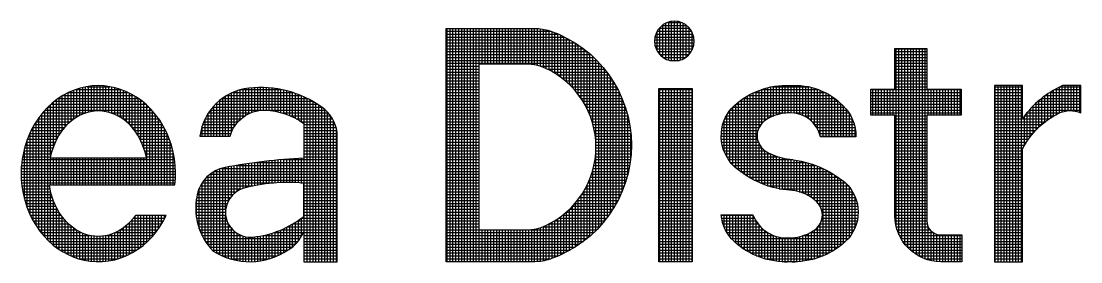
# Model space of a CAD drawing. Extents: x 0 to 841, y 0 to 594.
# Drawn here: x 722.05 to 728.24, y 98.32 to 99.72 of the extents above; entities that cross this region are included whole.
import ezdxf

# ---------------------------------------------------------------- set-up
doc = ezdxf.new("R2010")
doc.units = 0
doc.header["$LTSCALE"] = 7
doc.header["$MEASUREMENT"] = 0
doc.layers.add('한국지역난방기술주식회사 CI', color=7, linetype='Continuous')

# ---------------------------------------------------------------- blocks, each defined once
blk = doc.blocks.new('기술주CI')
at = {"layer": '한국지역난방기술주식회사 CI', "linetype": 'Continuous'}
for p, q in [((1125.601, 136.332), (1125.601, 136.629)), ((1125.626, 136.652), (1125.89, 136.652)), ((1125.633, 136.305), (1125.633, 136.657)), ((1125.665, 136.286), (1125.665, 136.676)), ((1125.683, 136.684), (1125.833, 136.684)), ((1125.696, 136.274), (1125.696, 136.688)), ((1125.728, 136.267), (1125.728, 136.695)), ((1125.76, 136.265), (1125.76, 136.697)), ((1125.791, 136.267), (1125.791, 136.694)), ((1125.823, 136.275), (1125.823, 136.687)), ((1125.855, 136.288), (1125.855, 136.674)), ((1125.887, 136.307), (1125.887, 136.654)), ((1123.273, 136.588), (1124.41, 136.588)), ((1123.273, 136.557), (1124.492, 136.557)), ((1123.273, 136.525), (1124.561, 136.525)), ((1123.283, 134.081), (1123.283, 136.618)), ((1123.315, 134.081), (1123.315, 136.618)), ((1123.347, 134.081), (1123.347, 136.618)), ((1123.378, 134.081), (1123.378, 136.618)), ((1123.41, 134.081), (1123.41, 136.618)), ((1123.442, 134.081), (1123.442, 136.618)), ((1123.474, 134.081), (1123.474, 136.618)), ((1123.505, 134.081), (1123.505, 136.618)), ((1123.537, 134.081), (1123.537, 136.618)), ((1123.569, 134.081), (1123.569, 136.618)), ((1123.601, 134.081), (1123.601, 136.618)), ((1123.633, 136.231), (1123.633, 136.618)), ((1123.664, 136.231), (1123.664, 136.618)), ((1123.696, 136.231), (1123.696, 136.618)), ((1123.728, 136.231), (1123.728, 136.618)), ((1123.759, 136.231), (1123.759, 136.618)), ((1123.791, 136.231), (1123.791, 136.618)), ((1123.823, 136.231), (1123.823, 136.618)), ((1123.855, 136.231), (1123.855, 136.618)), ((1123.886, 136.231), (1123.886, 136.618)), ((1123.918, 136.231), (1123.918, 136.618)), ((1123.95, 136.231), (1123.95, 136.618)), ((1123.982, 136.231), (1123.982, 136.618)), ((1124.014, 136.231), (1124.014, 136.618)), ((1124.045, 136.231), (1124.045, 136.618)), ((1124.077, 136.231), (1124.077, 136.618)), ((1124.109, 136.231), (1124.109, 136.618)), ((1124.141, 136.231), (1124.141, 136.618)), ((1124.172, 136.23), (1124.172, 136.618)), ((1124.204, 136.228), (1124.204, 136.618)), ((1124.236, 136.223), (1124.236, 136.618)), ((1124.267, 136.216), (1124.267, 136.617)), ((1124.299, 136.208), (1124.299, 136.615)), ((1124.331, 136.196), (1124.331, 136.61)), ((1124.363, 136.183), (1124.363, 136.603)), ((1124.394, 136.167), (1124.394, 136.594)), ((1124.426, 136.15), (1124.426, 136.583)), ((1124.458, 136.131), (1124.458, 136.571)), ((1124.49, 136.11), (1124.49, 136.558)), ((1124.522, 136.088), (1124.522, 136.544)), ((1124.553, 136.063), (1124.553, 136.529)), ((1124.585, 136.037), (1124.585, 136.513)), ((1125.546, 136.525), (1125.97, 136.525)), ((1125.556, 136.557), (1125.96, 136.557)), ((1125.569, 136.376), (1125.569, 136.586)), ((1125.571, 136.588), (1125.945, 136.588)), ((1125.593, 136.62), (1125.923, 136.62)), ((1125.918, 136.336), (1125.918, 136.626)), ((1125.95, 136.382), (1125.95, 136.58)), ((1123.273, 136.493), (1124.621, 136.493)), ((1123.273, 136.461), (1124.674, 136.461)), ((1123.273, 136.43), (1124.723, 136.43)), ((1123.273, 136.398), (1124.767, 136.398)), ((1124.617, 136.007), (1124.617, 136.496)), ((1124.649, 135.975), (1124.649, 136.477)), ((1124.68, 135.94), (1124.68, 136.458)), ((1124.712, 135.9), (1124.712, 136.437)), ((1124.744, 135.856), (1124.744, 136.415)), ((1125.542, 136.493), (1125.974, 136.493)), ((1125.543, 136.461), (1125.973, 136.461)), ((1125.548, 136.43), (1125.968, 136.43)), ((1125.558, 136.398), (1125.958, 136.398)), ((1128.16, 136.398), (1128.508, 136.398)), ((1128.173, 134.468), (1128.173, 136.402)), ((1128.204, 134.375), (1128.204, 136.402)), ((1128.236, 134.315), (1128.236, 136.402)), ((1128.268, 134.271), (1128.268, 136.402)), ((1128.3, 134.234), (1128.3, 136.402)), ((1128.332, 134.204), (1128.332, 136.402)), ((1128.363, 134.179), (1128.363, 136.402)), ((1128.395, 134.157), (1128.395, 136.402)), ((1128.427, 134.139), (1128.427, 136.402)), ((1128.459, 134.124), (1128.459, 136.402)), ((1128.49, 134.111), (1128.49, 136.402)), ((1123.273, 136.366), (1124.807, 136.366)), ((1123.273, 136.334), (1124.845, 136.334)), ((1123.273, 136.303), (1124.88, 136.303)), ((1124.775, 135.805), (1124.775, 136.391)), ((1124.807, 135.746), (1124.807, 136.366)), ((1124.839, 135.674), (1124.839, 136.34)), ((1124.871, 135.579), (1124.871, 136.311)), ((1125.575, 136.366), (1125.941, 136.366)), ((1125.599, 136.334), (1125.917, 136.334)), ((1125.636, 136.303), (1125.88, 136.303)), ((1128.16, 136.366), (1128.508, 136.366)), ((1128.16, 136.334), (1128.508, 136.334)), ((1128.16, 136.303), (1128.508, 136.303)), ((1123.273, 136.271), (1124.912, 136.271)), ((1123.273, 136.239), (1124.942, 136.239)), ((1123.273, 136.208), (1123.628, 136.208)), ((1123.273, 136.176), (1123.628, 136.176)), ((1124.299, 136.208), (1124.971, 136.208)), ((1124.377, 136.176), (1124.997, 136.176)), ((1124.902, 135.389), (1124.902, 136.281)), ((1124.934, 134.452), (1124.934, 136.248)), ((1124.966, 134.487), (1124.966, 136.213)), ((1124.998, 134.524), (1124.998, 136.175)), ((1125.707, 136.271), (1125.809, 136.271)), ((1128.16, 136.271), (1128.508, 136.271)), ((1128.16, 136.239), (1128.508, 136.239)), ((1128.16, 136.208), (1128.508, 136.208)), ((1128.16, 136.176), (1128.508, 136.176)), ((1123.273, 136.144), (1123.628, 136.144)), ((1123.273, 136.112), (1123.628, 136.112)), ((1123.273, 136.081), (1123.628, 136.081)), ((1124.436, 136.144), (1125.022, 136.144)), ((1124.487, 136.112), (1125.046, 136.112)), ((1124.531, 136.081), (1125.068, 136.081)), ((1125.03, 134.565), (1125.03, 136.134)), ((1125.061, 134.61), (1125.061, 136.09)), ((1128.16, 136.144), (1128.508, 136.144)), ((1128.16, 136.112), (1128.508, 136.112)), ((1128.16, 136.081), (1128.508, 136.081)), ((1119.219, 135.633), (1119.219, 135.947)), ((1119.239, 135.953), (1119.732, 135.953)), ((1119.251, 135.654), (1119.251, 135.957)), ((1119.283, 135.671), (1119.283, 135.967)), ((1119.315, 135.687), (1119.315, 135.975)), ((1119.346, 135.698), (1119.346, 135.982)), ((1119.362, 135.985), (1119.61, 135.985)), ((1119.378, 135.707), (1119.378, 135.987)), ((1119.41, 135.714), (1119.41, 135.992)), ((1119.441, 135.719), (1119.441, 135.994)), ((1119.473, 135.721), (1119.473, 135.995)), ((1119.505, 135.72), (1119.505, 135.995)), ((1119.537, 135.718), (1119.537, 135.994)), ((1119.568, 135.713), (1119.568, 135.991)), ((1119.6, 135.705), (1119.6, 135.987)), ((1119.632, 135.695), (1119.632, 135.981)), ((1119.664, 135.683), (1119.664, 135.974)), ((1119.696, 135.668), (1119.696, 135.965)), ((1119.727, 135.649), (1119.727, 135.955)), ((1119.759, 135.627), (1119.759, 135.943)), ((1120.997, 135.593), (1120.997, 135.941)), ((1121.029, 135.626), (1121.029, 135.951)), ((1121.038, 135.953), (1121.478, 135.953)), ((1121.061, 135.652), (1121.061, 135.959)), ((1121.092, 135.674), (1121.092, 135.965)), ((1121.124, 135.691), (1121.124, 135.969)), ((1121.156, 135.705), (1121.156, 135.972)), ((1121.188, 135.715), (1121.188, 135.975)), ((1121.22, 135.722), (1121.22, 135.976)), ((1121.251, 135.727), (1121.251, 135.976)), ((1121.283, 135.729), (1121.283, 135.976)), ((1121.315, 135.729), (1121.315, 135.974)), ((1121.347, 135.727), (1121.347, 135.972)), ((1121.378, 135.723), (1121.378, 135.969)), ((1121.41, 135.718), (1121.41, 135.965)), ((1121.442, 135.712), (1121.442, 135.96)), ((1121.473, 135.704), (1121.473, 135.954)), ((1121.505, 135.694), (1121.505, 135.948)), ((1121.537, 135.683), (1121.537, 135.94)), ((1123.273, 136.049), (1123.628, 136.049)), ((1123.273, 136.017), (1123.628, 136.017)), ((1123.273, 135.985), (1123.628, 135.985)), ((1123.273, 135.953), (1123.628, 135.953)), ((1124.571, 136.049), (1125.088, 136.049)), ((1124.607, 136.017), (1125.108, 136.017)), ((1124.639, 135.985), (1125.126, 135.985)), ((1124.668, 135.953), (1125.143, 135.953)), ((1125.093, 134.658), (1125.093, 136.041)), ((1125.125, 134.712), (1125.125, 135.987)), ((1125.588, 135.953), (1125.953, 135.953)), ((1125.601, 134.081), (1125.601, 135.966)), ((1125.633, 134.081), (1125.633, 135.966)), ((1125.665, 134.081), (1125.665, 135.966)), ((1125.696, 134.081), (1125.696, 135.966)), ((1125.728, 134.081), (1125.728, 135.966)), ((1125.76, 134.081), (1125.76, 135.966)), ((1125.791, 134.081), (1125.791, 135.966)), ((1125.823, 134.081), (1125.823, 135.966)), ((1125.855, 134.081), (1125.855, 135.966)), ((1125.887, 134.081), (1125.887, 135.966)), ((1125.918, 134.081), (1125.918, 135.966)), ((1125.95, 134.081), (1125.95, 135.966)), ((1126.68, 135.542), (1126.68, 135.945)), ((1126.704, 135.953), (1127.326, 135.953)), ((1126.712, 135.588), (1126.712, 135.956)), ((1126.744, 135.616), (1126.744, 135.966)), ((1126.776, 135.637), (1126.776, 135.974)), ((1126.807, 135.654), (1126.807, 135.981)), ((1126.828, 135.985), (1127.213, 135.985)), ((1126.839, 135.667), (1126.839, 135.987)), ((1126.871, 135.678), (1126.871, 135.992)), ((1126.903, 135.687), (1126.903, 135.995)), ((1126.935, 135.694), (1126.935, 135.997)), ((1126.966, 135.699), (1126.966, 135.998)), ((1126.998, 135.701), (1126.998, 135.997)), ((1127.03, 135.702), (1127.03, 135.998)), ((1127.062, 135.699), (1127.062, 135.999)), ((1127.093, 135.694), (1127.093, 135.999)), ((1127.125, 135.685), (1127.125, 135.997)), ((1127.157, 135.673), (1127.157, 135.994)), ((1127.188, 135.657), (1127.188, 135.99)), ((1127.22, 135.636), (1127.22, 135.984)), ((1127.252, 135.61), (1127.252, 135.977)), ((1127.284, 135.575), (1127.284, 135.968)), ((1127.315, 135.528), (1127.315, 135.957)), ((1127.347, 135.447), (1127.347, 135.945)), ((1127.899, 135.953), (1128.88, 135.953)), ((1127.919, 135.674), (1127.919, 135.957)), ((1127.951, 135.674), (1127.951, 135.957)), ((1127.982, 135.674), (1127.982, 135.957)), ((1128.014, 135.674), (1128.014, 135.957)), ((1128.046, 135.674), (1128.046, 135.957)), ((1128.078, 135.674), (1128.078, 135.957)), ((1128.109, 135.674), (1128.109, 135.957)), ((1128.141, 135.674), (1128.141, 135.957)), ((1128.16, 136.049), (1128.508, 136.049)), ((1128.16, 136.017), (1128.508, 136.017)), ((1128.16, 135.985), (1128.508, 135.985)), ((1128.522, 135.674), (1128.522, 135.957)), ((1128.554, 135.674), (1128.554, 135.957)), ((1128.585, 135.674), (1128.585, 135.957)), ((1128.617, 135.674), (1128.617, 135.957)), ((1128.649, 135.674), (1128.649, 135.957)), ((1128.681, 135.674), (1128.681, 135.957)), ((1128.712, 135.674), (1128.712, 135.957)), ((1128.744, 135.674), (1128.744, 135.957)), ((1128.776, 135.674), (1128.776, 135.957)), ((1128.808, 135.674), (1128.808, 135.957)), ((1128.84, 135.674), (1128.84, 135.957)), ((1128.871, 135.674), (1128.871, 135.957)), ((1129.246, 135.985), (1129.551, 135.985)), ((1129.246, 135.953), (1129.551, 135.953)), ((1129.252, 134.081), (1129.252, 135.996)), ((1129.284, 134.081), (1129.284, 135.996)), ((1129.316, 134.081), (1129.316, 135.996)), ((1129.348, 134.081), (1129.348, 135.996)), ((1129.379, 134.081), (1129.379, 135.996)), ((1129.411, 134.081), (1129.411, 135.996)), ((1129.443, 134.081), (1129.443, 135.996)), ((1129.475, 134.081), (1129.475, 135.996)), ((1129.506, 134.081), (1129.506, 135.996)), ((1129.538, 134.081), (1129.538, 135.996)), ((1129.887, 135.665), (1129.887, 135.946)), ((1129.9, 135.953), (1130.184, 135.953)), ((1129.919, 135.683), (1129.919, 135.964)), ((1129.951, 135.699), (1129.951, 135.98)), ((1129.961, 135.985), (1130.184, 135.985)), ((1129.983, 135.711), (1129.983, 135.995)), ((1130.014, 135.719), (1130.014, 135.996)), ((1130.046, 135.724), (1130.046, 135.996)), ((1130.078, 135.724), (1130.078, 135.996)), ((1130.109, 135.721), (1130.109, 135.996)), ((1130.141, 135.715), (1130.141, 135.996)), ((1130.173, 135.704), (1130.173, 135.996)), ((1119.009, 135.826), (1119.962, 135.826)), ((1119.029, 135.407), (1119.029, 135.842)), ((1119.052, 135.858), (1119.918, 135.858)), ((1119.06, 135.463), (1119.06, 135.864)), ((1119.092, 135.509), (1119.092, 135.885)), ((1119.101, 135.89), (1119.868, 135.89)), ((1119.124, 135.547), (1119.124, 135.902)), ((1119.156, 135.581), (1119.156, 135.919)), ((1119.161, 135.922), (1119.808, 135.922)), ((1119.188, 135.609), (1119.188, 135.933)), ((1119.791, 135.602), (1119.791, 135.93)), ((1119.823, 135.572), (1119.823, 135.915)), ((1119.854, 135.538), (1119.854, 135.898)), ((1119.886, 135.498), (1119.886, 135.879)), ((1119.918, 135.449), (1119.918, 135.858)), ((1119.949, 135.389), (1119.949, 135.836)), ((1120.796, 135.826), (1121.819, 135.826)), ((1120.807, 135.448), (1120.807, 135.835)), ((1120.836, 135.858), (1121.759, 135.858)), ((1120.839, 135.448), (1120.839, 135.86)), ((1120.87, 135.448), (1120.87, 135.881)), ((1120.885, 135.89), (1121.688, 135.89)), ((1120.902, 135.448), (1120.902, 135.9)), ((1120.934, 135.487), (1120.934, 135.916)), ((1120.947, 135.922), (1121.601, 135.922)), ((1120.965, 135.549), (1120.965, 135.929)), ((1121.569, 135.671), (1121.569, 135.931)), ((1121.601, 135.657), (1121.601, 135.922)), ((1121.632, 135.64), (1121.632, 135.911)), ((1121.664, 135.622), (1121.664, 135.9)), ((1121.696, 135.602), (1121.696, 135.887)), ((1121.728, 134.081), (1121.728, 135.873)), ((1121.759, 134.081), (1121.759, 135.858)), ((1121.791, 134.081), (1121.791, 135.842)), ((1121.823, 134.081), (1121.823, 135.824)), ((1123.273, 135.922), (1123.628, 135.922)), ((1123.273, 135.89), (1123.628, 135.89)), ((1123.273, 135.858), (1123.628, 135.858)), ((1123.273, 135.826), (1123.628, 135.826)), ((1124.695, 135.922), (1125.159, 135.922)), ((1124.72, 135.89), (1125.174, 135.89)), ((1124.742, 135.858), (1125.187, 135.858)), ((1124.763, 135.826), (1125.2, 135.826)), ((1125.157, 134.773), (1125.157, 135.926)), ((1125.188, 134.843), (1125.188, 135.856)), ((1125.588, 135.922), (1125.953, 135.922)), ((1125.588, 135.89), (1125.953, 135.89)), ((1125.588, 135.858), (1125.953, 135.858)), ((1125.588, 135.826), (1125.953, 135.826)), ((1126.467, 135.826), (1127.544, 135.826)), ((1126.49, 135.054), (1126.49, 135.844)), ((1126.511, 135.858), (1127.503, 135.858)), ((1126.522, 135.031), (1126.522, 135.865)), ((1126.554, 135.011), (1126.554, 135.885)), ((1126.563, 135.89), (1127.456, 135.89)), ((1126.585, 134.992), (1126.585, 135.902)), ((1126.617, 134.974), (1126.617, 135.918)), ((1126.625, 135.922), (1127.399, 135.922)), ((1126.649, 134.958), (1126.649, 135.932)), ((1127.379, 135.439), (1127.379, 135.931)), ((1127.411, 135.439), (1127.411, 135.916)), ((1127.443, 135.439), (1127.443, 135.898)), ((1127.474, 135.439), (1127.474, 135.878)), ((1127.506, 135.439), (1127.506, 135.856)), ((1127.538, 135.439), (1127.538, 135.831)), ((1127.899, 135.922), (1128.88, 135.922)), ((1127.899, 135.89), (1128.88, 135.89)), ((1127.899, 135.858), (1128.88, 135.858)), ((1127.899, 135.826), (1128.88, 135.826)), ((1129.246, 135.922), (1129.551, 135.922)), ((1129.246, 135.89), (1129.551, 135.89)), ((1129.246, 135.858), (1129.551, 135.858)), ((1129.246, 135.826), (1129.551, 135.826)), ((1129.719, 135.826), (1130.184, 135.826)), ((1129.728, 135.546), (1129.728, 135.835)), ((1129.757, 135.858), (1130.184, 135.858)), ((1129.76, 135.575), (1129.76, 135.861)), ((1129.792, 135.601), (1129.792, 135.885)), ((1129.799, 135.89), (1130.184, 135.89)), ((1129.824, 135.624), (1129.824, 135.907)), ((1129.846, 135.922), (1130.184, 135.922)), ((1129.856, 135.646), (1129.856, 135.927)), ((1118.902, 134.35), (1118.902, 135.727)), ((1118.906, 135.731), (1120.065, 135.731)), ((1118.934, 134.317), (1118.934, 135.761)), ((1118.936, 135.763), (1120.033, 135.763)), ((1118.965, 135.231), (1118.965, 135.79)), ((1118.97, 135.795), (1120, 135.795)), ((1118.997, 135.335), (1118.997, 135.817)), ((1119.981, 135.313), (1119.981, 135.81)), ((1120.013, 134.917), (1120.013, 135.783)), ((1120.045, 134.917), (1120.045, 135.752)), ((1120.076, 134.917), (1120.076, 135.718)), ((1120.707, 135.731), (1121.958, 135.731)), ((1120.712, 135.448), (1120.712, 135.737)), ((1120.733, 135.763), (1121.919, 135.763)), ((1120.743, 135.448), (1120.743, 135.775)), ((1120.762, 135.795), (1121.872, 135.795)), ((1120.775, 135.448), (1120.775, 135.807)), ((1121.854, 134.081), (1121.854, 135.806)), ((1121.886, 134.081), (1121.886, 135.785)), ((1121.918, 134.081), (1121.918, 135.764)), ((1121.95, 134.081), (1121.95, 135.739)), ((1121.981, 134.081), (1121.981, 135.708)), ((1123.273, 135.795), (1123.628, 135.795)), ((1123.273, 135.763), (1123.628, 135.763)), ((1123.273, 135.731), (1123.628, 135.731)), ((1124.782, 135.795), (1125.212, 135.795)), ((1124.799, 135.763), (1125.223, 135.763)), ((1124.815, 135.731), (1125.233, 135.731)), ((1125.22, 134.927), (1125.22, 135.773)), ((1125.588, 135.795), (1125.953, 135.795)), ((1125.588, 135.763), (1125.953, 135.763)), ((1125.588, 135.731), (1125.953, 135.731)), ((1126.363, 135.17), (1126.363, 135.728)), ((1126.366, 135.731), (1127.637, 135.731)), ((1126.394, 135.763), (1127.61, 135.763)), ((1126.395, 135.133), (1126.395, 135.764)), ((1126.427, 135.102), (1126.427, 135.794)), ((1126.428, 135.795), (1127.579, 135.795)), ((1126.458, 135.077), (1126.458, 135.82)), ((1127.57, 135.439), (1127.57, 135.804)), ((1127.601, 135.439), (1127.601, 135.772)), ((1127.633, 135.439), (1127.633, 135.737)), ((1127.899, 135.795), (1128.88, 135.795)), ((1127.899, 135.763), (1128.88, 135.763)), ((1127.899, 135.731), (1128.88, 135.731)), ((1129.246, 135.795), (1129.551, 135.795)), ((1129.246, 135.763), (1129.551, 135.763)), ((1129.246, 135.731), (1129.551, 135.731)), ((1129.601, 135.395), (1129.601, 135.706)), ((1129.623, 135.731), (1130.184, 135.731)), ((1129.633, 135.44), (1129.633, 135.742)), ((1129.653, 135.763), (1130.184, 135.763)), ((1129.665, 135.479), (1129.665, 135.776)), ((1129.684, 135.795), (1130.184, 135.795)), ((1129.697, 135.514), (1129.697, 135.806)), ((1118.807, 134.474), (1118.807, 135.602)), ((1118.808, 135.604), (1119.182, 135.604)), ((1118.829, 135.636), (1119.223, 135.636)), ((1118.838, 134.428), (1118.838, 135.65)), ((1118.852, 135.668), (1119.275, 135.668)), ((1118.87, 134.387), (1118.87, 135.69)), ((1118.877, 135.699), (1119.35, 135.699)), ((1119.62, 135.699), (1120.092, 135.699)), ((1119.695, 135.668), (1120.118, 135.668)), ((1119.747, 135.636), (1120.141, 135.636)), ((1119.788, 135.604), (1120.162, 135.604)), ((1120.108, 134.917), (1120.108, 135.681)), ((1120.14, 134.917), (1120.14, 135.637)), ((1120.634, 135.604), (1121.008, 135.604)), ((1120.648, 135.448), (1120.648, 135.635)), ((1120.649, 135.636), (1121.04, 135.636)), ((1120.665, 135.668), (1121.083, 135.668)), ((1120.68, 135.448), (1120.68, 135.692)), ((1120.685, 135.699), (1121.143, 135.699)), ((1121.489, 135.699), (1121.989, 135.699)), ((1121.576, 135.668), (1122.014, 135.668)), ((1121.64, 135.636), (1122.035, 135.636)), ((1121.692, 135.604), (1122.051, 135.604)), ((1122.013, 134.081), (1122.013, 135.669)), ((1122.045, 134.081), (1122.045, 135.617)), ((1123.273, 135.699), (1123.628, 135.699)), ((1123.273, 135.668), (1123.628, 135.668)), ((1123.273, 135.636), (1123.628, 135.636)), ((1123.273, 135.604), (1123.628, 135.604)), ((1124.829, 135.699), (1125.243, 135.699)), ((1124.842, 135.668), (1125.251, 135.668)), ((1124.853, 135.636), (1125.258, 135.636)), ((1124.863, 135.604), (1125.265, 135.604)), ((1125.252, 135.035), (1125.252, 135.664)), ((1125.588, 135.699), (1125.953, 135.699)), ((1125.588, 135.668), (1125.953, 135.668)), ((1125.588, 135.636), (1125.953, 135.636)), ((1125.588, 135.604), (1125.953, 135.604)), ((1126.295, 135.604), (1126.729, 135.604)), ((1126.299, 135.283), (1126.299, 135.617)), ((1126.307, 135.636), (1126.774, 135.636)), ((1126.323, 135.668), (1126.84, 135.668)), ((1126.331, 135.217), (1126.331, 135.682)), ((1126.342, 135.699), (1126.974, 135.699)), ((1127.061, 135.699), (1127.66, 135.699)), ((1127.169, 135.668), (1127.679, 135.668)), ((1127.221, 135.636), (1127.694, 135.636)), ((1127.258, 135.604), (1127.707, 135.604)), ((1127.665, 135.439), (1127.665, 135.692)), ((1127.696, 135.439), (1127.696, 135.631)), ((1127.899, 135.699), (1128.88, 135.699)), ((1128.16, 135.668), (1128.508, 135.668)), ((1128.16, 135.636), (1128.508, 135.636)), ((1128.16, 135.604), (1128.508, 135.604)), ((1129.246, 135.699), (1129.551, 135.699)), ((1129.246, 135.668), (1129.551, 135.668)), ((1129.246, 135.636), (1129.841, 135.636)), ((1129.246, 135.604), (1129.797, 135.604)), ((1129.57, 135.344), (1129.57, 135.665)), ((1129.572, 135.668), (1129.891, 135.668)), ((1129.596, 135.699), (1129.952, 135.699)), ((1130.184, 135.699), (1130.184, 135.699)), ((1118.739, 135.477), (1119.07, 135.477)), ((1118.743, 134.59), (1118.743, 135.487)), ((1118.754, 135.509), (1119.093, 135.509)), ((1118.77, 135.541), (1119.118, 135.541)), ((1118.775, 134.528), (1118.775, 135.549)), ((1118.788, 135.573), (1119.148, 135.573)), ((1119.822, 135.573), (1120.182, 135.573)), ((1119.852, 135.541), (1120.2, 135.541)), ((1119.877, 135.509), (1120.216, 135.509)), ((1119.9, 135.477), (1120.232, 135.477)), ((1120.172, 134.917), (1120.172, 135.589)), ((1120.204, 134.917), (1120.204, 135.534)), ((1120.596, 135.477), (1120.93, 135.477)), ((1120.603, 135.509), (1120.943, 135.509)), ((1120.611, 135.541), (1120.96, 135.541)), ((1120.616, 135.448), (1120.616, 135.557)), ((1120.622, 135.573), (1120.981, 135.573)), ((1121.721, 135.573), (1122.064, 135.573)), ((1121.721, 135.541), (1122.075, 135.541)), ((1121.721, 135.509), (1122.082, 135.509)), ((1121.721, 135.477), (1122.085, 135.477)), ((1122.077, 134.081), (1122.077, 135.532)), ((1123.273, 135.573), (1123.628, 135.573)), ((1123.273, 135.541), (1123.628, 135.541)), ((1123.273, 135.509), (1123.628, 135.509)), ((1123.273, 135.477), (1123.628, 135.477)), ((1124.873, 135.573), (1125.271, 135.573)), ((1124.88, 135.541), (1125.276, 135.541)), ((1124.887, 135.509), (1125.28, 135.509)), ((1124.893, 135.477), (1125.284, 135.477)), ((1125.283, 135.219), (1125.283, 135.48)), ((1125.588, 135.573), (1125.953, 135.573)), ((1125.588, 135.541), (1125.953, 135.541)), ((1125.588, 135.509), (1125.953, 135.509)), ((1125.588, 135.477), (1125.953, 135.477)), ((1126.27, 135.477), (1126.661, 135.477)), ((1126.272, 135.509), (1126.668, 135.509)), ((1126.277, 135.541), (1126.68, 135.541)), ((1126.285, 135.573), (1126.699, 135.573)), ((1127.286, 135.573), (1127.718, 135.573)), ((1127.308, 135.541), (1127.725, 135.541)), ((1127.325, 135.509), (1127.731, 135.509)), ((1127.338, 135.477), (1127.734, 135.477)), ((1127.728, 135.439), (1127.728, 135.525)), ((1128.16, 135.573), (1128.508, 135.573)), ((1128.16, 135.541), (1128.508, 135.541)), ((1128.16, 135.509), (1128.508, 135.509)), ((1128.16, 135.477), (1128.508, 135.477)), ((1129.246, 135.573), (1129.758, 135.573)), ((1129.246, 135.541), (1129.723, 135.541)), ((1129.246, 135.509), (1129.692, 135.509)), ((1129.246, 135.477), (1129.663, 135.477)), ((1118.701, 135.382), (1119.017, 135.382)), ((1118.711, 134.666), (1118.711, 135.411)), ((1118.712, 135.414), (1119.032, 135.414)), ((1118.725, 135.446), (1119.05, 135.446)), ((1119.92, 135.446), (1120.245, 135.446)), ((1119.938, 135.414), (1120.258, 135.414)), ((1119.953, 135.382), (1120.269, 135.382)), ((1120.235, 134.917), (1120.235, 135.468)), ((1120.267, 134.917), (1120.267, 135.387)), ((1121.721, 135.446), (1122.085, 135.446)), ((1121.721, 135.414), (1122.085, 135.414)), ((1121.721, 135.382), (1122.085, 135.382)), ((1123.273, 135.446), (1123.628, 135.446)), ((1123.273, 135.414), (1123.628, 135.414)), ((1123.273, 135.382), (1123.628, 135.382)), ((1124.897, 135.446), (1125.287, 135.446)), ((1124.901, 135.414), (1125.288, 135.414)), ((1124.903, 135.382), (1125.29, 135.382)), ((1125.588, 135.446), (1125.953, 135.446)), ((1125.588, 135.414), (1125.953, 135.414)), ((1125.588, 135.382), (1125.953, 135.382)), ((1126.269, 135.446), (1126.66, 135.446)), ((1126.27, 135.414), (1126.664, 135.414)), ((1126.274, 135.382), (1126.673, 135.382)), ((1126.68, 134.943), (1126.68, 135.364)), ((1127.347, 135.446), (1127.735, 135.446)), ((1128.16, 135.446), (1128.508, 135.446)), ((1128.16, 135.414), (1128.508, 135.414)), ((1128.16, 135.382), (1128.508, 135.382)), ((1129.246, 135.446), (1129.638, 135.446)), ((1129.246, 135.414), (1129.614, 135.414)), ((1129.246, 135.382), (1129.593, 135.382)), ((1118.667, 135.255), (1118.971, 135.255)), ((1118.674, 135.287), (1118.98, 135.287)), ((1118.679, 134.767), (1118.679, 135.31)), ((1118.682, 135.319), (1118.991, 135.319)), ((1118.691, 135.35), (1119.003, 135.35)), ((1119.967, 135.35), (1120.279, 135.35)), ((1119.979, 135.319), (1120.288, 135.319)), ((1119.99, 135.287), (1120.296, 135.287)), ((1119.999, 135.255), (1120.303, 135.255)), ((1120.299, 134.917), (1120.299, 135.277)), ((1121.721, 135.35), (1122.085, 135.35)), ((1121.721, 135.319), (1122.085, 135.319)), ((1121.721, 135.287), (1122.085, 135.287)), ((1121.721, 135.255), (1122.085, 135.255)), ((1123.273, 135.35), (1123.628, 135.35)), ((1123.273, 135.319), (1123.628, 135.319)), ((1123.273, 135.287), (1123.628, 135.287)), ((1123.273, 135.255), (1123.628, 135.255)), ((1124.901, 135.255), (1125.287, 135.255)), ((1124.902, 134.419), (1124.902, 135.27)), ((1124.903, 135.287), (1125.289, 135.287)), ((1124.904, 135.35), (1125.29, 135.35)), ((1124.904, 135.319), (1125.29, 135.319)), ((1125.588, 135.35), (1125.953, 135.35)), ((1125.588, 135.319), (1125.953, 135.319)), ((1125.588, 135.287), (1125.953, 135.287)), ((1125.588, 135.255), (1125.953, 135.255)), ((1126.279, 135.35), (1126.688, 135.35)), ((1126.287, 135.319), (1126.712, 135.319)), ((1126.298, 135.287), (1126.748, 135.287)), ((1126.311, 135.255), (1126.802, 135.255)), ((1126.712, 134.93), (1126.712, 135.318)), ((1126.744, 134.917), (1126.744, 135.29)), ((1126.776, 134.906), (1126.776, 135.269)), ((1126.807, 134.896), (1126.807, 135.253)), ((1128.16, 135.35), (1128.508, 135.35)), ((1128.16, 135.319), (1128.508, 135.319)), ((1128.16, 135.287), (1128.508, 135.287)), ((1128.16, 135.255), (1128.508, 135.255)), ((1129.246, 135.35), (1129.574, 135.35)), ((1129.246, 135.319), (1129.556, 135.319)), ((1129.246, 135.287), (1129.551, 135.287)), ((1129.246, 135.255), (1129.551, 135.255)), ((1118.648, 135.128), (1120.322, 135.128)), ((1118.652, 135.16), (1120.318, 135.16)), ((1118.656, 135.191), (1120.314, 135.191)), ((1118.661, 135.223), (1118.963, 135.223)), ((1118.965, 134.917), (1118.965, 135.21)), ((1118.997, 134.917), (1118.997, 135.21)), ((1119.029, 134.917), (1119.029, 135.21)), ((1119.06, 134.917), (1119.06, 135.21)), ((1119.092, 134.917), (1119.092, 135.21)), ((1119.124, 134.917), (1119.124, 135.21)), ((1119.156, 134.917), (1119.156, 135.21)), ((1119.188, 134.917), (1119.188, 135.21)), ((1119.219, 134.917), (1119.219, 135.21)), ((1119.251, 134.917), (1119.251, 135.21)), ((1119.283, 134.917), (1119.283, 135.21)), ((1119.315, 134.917), (1119.315, 135.21)), ((1119.346, 134.917), (1119.346, 135.21)), ((1119.378, 134.917), (1119.378, 135.21)), ((1119.41, 134.917), (1119.41, 135.21)), ((1119.441, 134.917), (1119.441, 135.21)), ((1119.473, 134.917), (1119.473, 135.21)), ((1119.505, 134.917), (1119.505, 135.21)), ((1119.537, 134.917), (1119.537, 135.21)), ((1119.568, 134.917), (1119.568, 135.21)), ((1119.6, 134.917), (1119.6, 135.21)), ((1119.632, 134.917), (1119.632, 135.21)), ((1119.664, 134.917), (1119.664, 135.21)), ((1119.696, 134.917), (1119.696, 135.21)), ((1119.727, 134.917), (1119.727, 135.21)), ((1119.759, 134.917), (1119.759, 135.21)), ((1119.791, 134.917), (1119.791, 135.21)), ((1119.823, 134.917), (1119.823, 135.21)), ((1119.854, 134.917), (1119.854, 135.21)), ((1119.886, 134.917), (1119.886, 135.21)), ((1119.918, 134.917), (1119.918, 135.21)), ((1119.949, 134.917), (1119.949, 135.21)), ((1119.981, 134.917), (1119.981, 135.21)), ((1120.007, 135.223), (1120.309, 135.223)), ((1120.988, 135.128), (1122.085, 135.128)), ((1120.997, 134.85), (1120.997, 135.13)), ((1121.029, 134.868), (1121.029, 135.135)), ((1121.061, 134.88), (1121.061, 135.14)), ((1121.092, 134.888), (1121.092, 135.145)), ((1121.124, 134.896), (1121.124, 135.149)), ((1121.156, 134.903), (1121.156, 135.154)), ((1121.188, 134.909), (1121.188, 135.158)), ((1121.201, 135.16), (1122.085, 135.16)), ((1121.22, 134.915), (1121.22, 135.162)), ((1121.251, 134.921), (1121.251, 135.166)), ((1121.283, 134.925), (1121.283, 135.17)), ((1121.315, 134.929), (1121.315, 135.174)), ((1121.347, 134.933), (1121.347, 135.177)), ((1121.378, 134.936), (1121.378, 135.181)), ((1121.41, 134.939), (1121.41, 135.184)), ((1121.442, 134.941), (1121.442, 135.187)), ((1121.473, 134.942), (1121.473, 135.19)), ((1121.493, 135.191), (1122.085, 135.191)), ((1121.505, 134.943), (1121.505, 135.193)), ((1121.537, 134.943), (1121.537, 135.195)), ((1121.569, 134.943), (1121.569, 135.198)), ((1121.601, 134.942), (1121.601, 135.2)), ((1121.632, 134.941), (1121.632, 135.202)), ((1121.664, 134.939), (1121.664, 135.204)), ((1121.696, 134.937), (1121.696, 135.206)), ((1121.721, 135.223), (1122.085, 135.223)), ((1123.273, 135.223), (1123.628, 135.223)), ((1123.273, 135.191), (1123.628, 135.191)), ((1123.273, 135.16), (1123.628, 135.16)), ((1123.273, 135.128), (1123.628, 135.128)), ((1124.883, 135.128), (1125.271, 135.128)), ((1124.889, 135.16), (1125.276, 135.16)), ((1124.894, 135.191), (1125.28, 135.191)), ((1124.898, 135.223), (1125.284, 135.223)), ((1125.588, 135.223), (1125.953, 135.223)), ((1125.588, 135.191), (1125.953, 135.191)), ((1125.588, 135.16), (1125.953, 135.16)), ((1125.588, 135.128), (1125.953, 135.128)), ((1126.328, 135.223), (1126.887, 135.223)), ((1126.347, 135.191), (1127.049, 135.191)), ((1126.371, 135.16), (1127.197, 135.16)), ((1126.399, 135.128), (1127.294, 135.128)), ((1126.839, 134.888), (1126.839, 135.24)), ((1126.871, 134.88), (1126.871, 135.229)), ((1126.903, 134.873), (1126.903, 135.219)), ((1126.935, 134.868), (1126.935, 135.211)), ((1126.966, 134.863), (1126.966, 135.204)), ((1126.998, 134.859), (1126.998, 135.198)), ((1127.03, 134.857), (1127.03, 135.194)), ((1127.062, 134.854), (1127.062, 135.19)), ((1127.093, 134.848), (1127.093, 135.184)), ((1127.125, 134.84), (1127.125, 135.178)), ((1127.157, 134.829), (1127.157, 135.17)), ((1127.188, 134.815), (1127.188, 135.162)), ((1127.22, 134.798), (1127.22, 135.153)), ((1127.252, 134.778), (1127.252, 135.143)), ((1127.284, 134.755), (1127.284, 135.132)), ((1128.16, 135.223), (1128.508, 135.223)), ((1128.16, 135.191), (1128.508, 135.191)), ((1128.16, 135.16), (1128.508, 135.16)), ((1128.16, 135.128), (1128.508, 135.128)), ((1129.246, 135.223), (1129.551, 135.223)), ((1129.246, 135.191), (1129.551, 135.191)), ((1129.246, 135.16), (1129.551, 135.16)), ((1129.246, 135.128), (1129.551, 135.128)), ((1118.645, 135.064), (1120.325, 135.064)), ((1118.645, 135.033), (1120.325, 135.033)), ((1118.647, 135.096), (1120.323, 135.096)), ((1118.648, 134.962), (1118.648, 135.119)), ((1120.68, 134.262), (1120.68, 135.014)), ((1120.702, 135.033), (1122.085, 135.033)), ((1120.712, 134.223), (1120.712, 135.04)), ((1120.743, 134.192), (1120.743, 135.06)), ((1120.75, 135.064), (1122.085, 135.064)), ((1120.775, 134.174), (1120.775, 135.077)), ((1120.807, 134.157), (1120.807, 135.09)), ((1120.825, 135.096), (1122.085, 135.096)), ((1120.839, 134.142), (1120.839, 135.1)), ((1120.87, 134.645), (1120.87, 135.107)), ((1120.902, 134.746), (1120.902, 135.113)), ((1120.934, 134.793), (1120.934, 135.119)), ((1120.965, 134.826), (1120.965, 135.124)), ((1123.273, 135.096), (1123.628, 135.096)), ((1123.273, 135.064), (1123.628, 135.064)), ((1123.273, 135.033), (1123.628, 135.033)), ((1124.856, 135.033), (1125.251, 135.033)), ((1124.866, 135.064), (1125.259, 135.064)), ((1124.871, 134.388), (1124.871, 135.08)), ((1124.875, 135.096), (1125.265, 135.096)), ((1125.588, 135.096), (1125.953, 135.096)), ((1125.588, 135.064), (1125.953, 135.064)), ((1125.588, 135.033), (1125.953, 135.033)), ((1126.433, 135.096), (1127.369, 135.096)), ((1126.475, 135.064), (1127.433, 135.064)), ((1126.52, 135.033), (1127.488, 135.033)), ((1127.315, 134.727), (1127.315, 135.119)), ((1127.347, 134.682), (1127.347, 135.106)), ((1127.379, 134.145), (1127.379, 135.092)), ((1127.411, 134.159), (1127.411, 135.076)), ((1127.443, 134.175), (1127.443, 135.059)), ((1127.474, 134.192), (1127.474, 135.041)), ((1127.506, 134.212), (1127.506, 135.022)), ((1128.16, 135.096), (1128.508, 135.096)), ((1128.16, 135.064), (1128.508, 135.064)), ((1128.16, 135.033), (1128.508, 135.033)), ((1129.246, 135.096), (1129.551, 135.096)), ((1129.246, 135.064), (1129.551, 135.064)), ((1129.246, 135.033), (1129.551, 135.033)), ((1118.646, 135.001), (1120.324, 135.001)), ((1118.647, 134.969), (1120.323, 134.969)), ((1118.65, 134.938), (1120.32, 134.938)), ((1118.653, 134.906), (1118.953, 134.906)), ((1120.597, 134.906), (1121.169, 134.906)), ((1120.615, 134.938), (1121.395, 134.938)), ((1120.616, 134.364), (1120.616, 134.939)), ((1120.638, 134.969), (1122.085, 134.969)), ((1120.648, 134.308), (1120.648, 134.981)), ((1120.666, 135.001), (1122.085, 135.001)), ((1121.689, 134.938), (1122.085, 134.938)), ((1121.721, 134.906), (1122.085, 134.906)), ((1123.273, 135.001), (1123.628, 135.001)), ((1123.273, 134.969), (1123.628, 134.969)), ((1123.273, 134.938), (1123.628, 134.938)), ((1123.273, 134.906), (1123.628, 134.906)), ((1124.804, 134.906), (1125.213, 134.906)), ((1124.807, 134.333), (1124.807, 134.913)), ((1124.819, 134.938), (1125.224, 134.938)), ((1124.833, 134.969), (1125.234, 134.969)), ((1124.839, 134.36), (1124.839, 134.985)), ((1124.845, 135.001), (1125.243, 135.001)), ((1125.588, 135.001), (1125.953, 135.001)), ((1125.588, 134.969), (1125.953, 134.969)), ((1125.588, 134.938), (1125.953, 134.938)), ((1125.588, 134.906), (1125.953, 134.906)), ((1126.569, 135.001), (1127.538, 135.001)), ((1126.626, 134.969), (1127.582, 134.969)), ((1126.693, 134.938), (1127.622, 134.938)), ((1126.777, 134.906), (1127.653, 134.906)), ((1127.538, 134.233), (1127.538, 135.001)), ((1127.57, 134.257), (1127.57, 134.979)), ((1127.601, 134.283), (1127.601, 134.955)), ((1127.633, 134.312), (1127.633, 134.927)), ((1128.16, 135.001), (1128.508, 135.001)), ((1128.16, 134.969), (1128.508, 134.969)), ((1128.16, 134.938), (1128.508, 134.938)), ((1128.16, 134.906), (1128.508, 134.906)), ((1129.246, 135.001), (1129.551, 135.001)), ((1129.246, 134.969), (1129.551, 134.969)), ((1129.246, 134.938), (1129.551, 134.938)), ((1129.246, 134.906), (1129.551, 134.906)), ((1118.658, 134.874), (1118.959, 134.874)), ((1118.663, 134.842), (1118.966, 134.842)), ((1118.669, 134.811), (1118.974, 134.811)), ((1118.965, 134.287), (1118.965, 134.846)), ((1120.562, 134.811), (1120.949, 134.811)), ((1120.57, 134.842), (1120.986, 134.842)), ((1120.582, 134.874), (1121.044, 134.874)), ((1120.584, 134.439), (1120.584, 134.88)), ((1121.721, 134.874), (1122.085, 134.874)), ((1121.721, 134.842), (1122.085, 134.842)), ((1121.721, 134.811), (1122.085, 134.811)), ((1123.273, 134.874), (1123.628, 134.874)), ((1123.273, 134.842), (1123.628, 134.842)), ((1123.273, 134.811), (1123.628, 134.811)), ((1124.744, 134.284), (1124.744, 134.803)), ((1124.749, 134.811), (1125.174, 134.811)), ((1124.769, 134.842), (1125.188, 134.842)), ((1124.775, 134.308), (1124.775, 134.854)), ((1124.787, 134.874), (1125.201, 134.874)), ((1125.588, 134.874), (1125.953, 134.874)), ((1125.588, 134.842), (1125.953, 134.842)), ((1125.588, 134.811), (1125.953, 134.811)), ((1126.899, 134.874), (1127.678, 134.874)), ((1127.116, 134.842), (1127.699, 134.842)), ((1127.198, 134.811), (1127.716, 134.811)), ((1127.665, 134.348), (1127.665, 134.891)), ((1127.696, 134.393), (1127.696, 134.846)), ((1127.728, 134.456), (1127.728, 134.783)), ((1128.16, 134.874), (1128.508, 134.874)), ((1128.16, 134.842), (1128.508, 134.842)), ((1128.16, 134.811), (1128.508, 134.811)), ((1129.246, 134.874), (1129.551, 134.874)), ((1129.246, 134.842), (1129.551, 134.842)), ((1129.246, 134.811), (1129.551, 134.811)), ((1118.677, 134.779), (1118.984, 134.779)), ((1118.685, 134.747), (1118.995, 134.747)), ((1118.695, 134.715), (1119.008, 134.715)), ((1118.705, 134.684), (1119.022, 134.684)), ((1118.997, 134.259), (1118.997, 134.741)), ((1119.029, 134.235), (1119.029, 134.671)), ((1120.546, 134.684), (1120.877, 134.684)), ((1120.548, 134.715), (1120.888, 134.715)), ((1120.551, 134.747), (1120.902, 134.747)), ((1120.553, 134.566), (1120.553, 134.76)), ((1120.556, 134.779), (1120.923, 134.779)), ((1121.721, 134.779), (1122.085, 134.779)), ((1121.721, 134.747), (1122.085, 134.747)), ((1121.721, 134.715), (1122.085, 134.715)), ((1121.721, 134.684), (1122.085, 134.684)), ((1123.273, 134.779), (1123.628, 134.779)), ((1123.273, 134.747), (1123.628, 134.747)), ((1123.273, 134.715), (1123.628, 134.715)), ((1123.273, 134.684), (1123.628, 134.684)), ((1124.648, 134.684), (1125.108, 134.684)), ((1124.649, 134.222), (1124.649, 134.684)), ((1124.677, 134.715), (1125.126, 134.715)), ((1124.68, 134.242), (1124.68, 134.719)), ((1124.703, 134.747), (1125.143, 134.747)), ((1124.712, 134.262), (1124.712, 134.759)), ((1124.727, 134.779), (1125.159, 134.779)), ((1125.588, 134.779), (1125.953, 134.779)), ((1125.588, 134.747), (1125.953, 134.747)), ((1125.588, 134.715), (1125.953, 134.715)), ((1125.588, 134.684), (1125.953, 134.684)), ((1127.251, 134.779), (1127.73, 134.779)), ((1127.293, 134.747), (1127.741, 134.747)), ((1127.325, 134.715), (1127.749, 134.715)), ((1127.346, 134.684), (1127.755, 134.684)), ((1128.16, 134.779), (1128.508, 134.779)), ((1128.16, 134.747), (1128.508, 134.747)), ((1128.16, 134.715), (1128.508, 134.715)), ((1128.16, 134.684), (1128.508, 134.684)), ((1129.246, 134.779), (1129.551, 134.779)), ((1129.246, 134.747), (1129.551, 134.747)), ((1129.246, 134.715), (1129.551, 134.715)), ((1129.246, 134.684), (1129.551, 134.684)), ((1118.717, 134.652), (1119.038, 134.652)), ((1118.73, 134.62), (1119.057, 134.62)), ((1118.744, 134.588), (1119.078, 134.588)), ((1118.76, 134.556), (1119.102, 134.556)), ((1119.06, 134.213), (1119.06, 134.614)), ((1119.092, 134.193), (1119.092, 134.569)), ((1119.869, 134.556), (1120.21, 134.556)), ((1119.886, 134.198), (1119.886, 134.579)), ((1119.918, 134.218), (1119.918, 134.583)), ((1119.949, 134.242), (1119.949, 134.583)), ((1119.981, 134.266), (1119.981, 134.583)), ((1120.013, 134.294), (1120.013, 134.583)), ((1120.045, 134.325), (1120.045, 134.583)), ((1120.076, 134.359), (1120.076, 134.583)), ((1120.108, 134.397), (1120.108, 134.583)), ((1120.14, 134.44), (1120.14, 134.583)), ((1120.172, 134.488), (1120.172, 134.583)), ((1120.204, 134.543), (1120.204, 134.583)), ((1120.546, 134.652), (1120.871, 134.652)), ((1120.547, 134.62), (1120.868, 134.62)), ((1120.55, 134.588), (1120.87, 134.588)), ((1120.554, 134.556), (1120.875, 134.556)), ((1120.87, 134.13), (1120.87, 134.583)), ((1121.696, 134.354), (1121.696, 134.555)), ((1121.698, 134.556), (1122.085, 134.556)), ((1121.721, 134.652), (1122.085, 134.652)), ((1121.721, 134.62), (1122.085, 134.62)), ((1121.721, 134.588), (1122.085, 134.588)), ((1123.273, 134.652), (1123.628, 134.652)), ((1123.273, 134.62), (1123.628, 134.62)), ((1123.273, 134.588), (1123.628, 134.588)), ((1123.273, 134.556), (1123.628, 134.556)), ((1124.501, 134.556), (1125.023, 134.556)), ((1124.522, 134.156), (1124.522, 134.571)), ((1124.544, 134.588), (1125.046, 134.588)), ((1124.553, 134.171), (1124.553, 134.596)), ((1124.582, 134.62), (1125.068, 134.62)), ((1124.585, 134.187), (1124.585, 134.622)), ((1124.617, 134.652), (1125.089, 134.652)), ((1124.617, 134.204), (1124.617, 134.652)), ((1125.588, 134.652), (1125.953, 134.652)), ((1125.588, 134.62), (1125.953, 134.62)), ((1125.588, 134.588), (1125.953, 134.588)), ((1125.588, 134.556), (1125.953, 134.556)), ((1126.269, 134.588), (1126.615, 134.588)), ((1126.272, 134.556), (1126.629, 134.556)), ((1126.299, 134.457), (1126.299, 134.591)), ((1126.331, 134.394), (1126.331, 134.591)), ((1126.363, 134.349), (1126.363, 134.591)), ((1126.395, 134.314), (1126.395, 134.591)), ((1126.427, 134.284), (1126.427, 134.591)), ((1126.458, 134.258), (1126.458, 134.591)), ((1126.49, 134.234), (1126.49, 134.591)), ((1126.522, 134.213), (1126.522, 134.591)), ((1126.554, 134.193), (1126.554, 134.591)), ((1126.585, 134.176), (1126.585, 134.591)), ((1126.617, 134.16), (1126.617, 134.584)), ((1127.36, 134.652), (1127.759, 134.652)), ((1127.367, 134.62), (1127.76, 134.62)), ((1127.367, 134.556), (1127.755, 134.556)), ((1127.37, 134.588), (1127.759, 134.588)), ((1128.16, 134.652), (1128.508, 134.652)), ((1128.16, 134.62), (1128.508, 134.62)), ((1128.16, 134.588), (1128.508, 134.588)), ((1128.16, 134.556), (1128.508, 134.556)), ((1129.246, 134.652), (1129.551, 134.652)), ((1129.246, 134.62), (1129.551, 134.62)), ((1129.246, 134.588), (1129.551, 134.588)), ((1129.246, 134.556), (1129.551, 134.556)), ((1118.776, 134.525), (1119.129, 134.525)), ((1118.795, 134.493), (1119.16, 134.493)), ((1118.815, 134.461), (1119.196, 134.461)), ((1119.124, 134.175), (1119.124, 134.53)), ((1119.156, 134.158), (1119.156, 134.497)), ((1119.188, 134.144), (1119.188, 134.468)), ((1119.219, 134.131), (1119.219, 134.444)), ((1119.759, 134.134), (1119.759, 134.45)), ((1119.774, 134.461), (1120.155, 134.461)), ((1119.791, 134.147), (1119.791, 134.475)), ((1119.811, 134.493), (1120.175, 134.493)), ((1119.823, 134.163), (1119.823, 134.505)), ((1119.842, 134.525), (1120.194, 134.525)), ((1119.854, 134.179), (1119.854, 134.539)), ((1120.56, 134.525), (1120.885, 134.525)), ((1120.568, 134.493), (1120.9, 134.493)), ((1120.577, 134.461), (1120.919, 134.461)), ((1120.902, 134.118), (1120.902, 134.489)), ((1120.934, 134.109), (1120.934, 134.443)), ((1121.505, 134.181), (1121.505, 134.441)), ((1121.537, 134.2), (1121.537, 134.456)), ((1121.547, 134.461), (1122.085, 134.461)), ((1121.569, 134.22), (1121.569, 134.473)), ((1121.601, 134.243), (1121.601, 134.491)), ((1121.604, 134.493), (1122.085, 134.493)), ((1121.632, 134.272), (1121.632, 134.51)), ((1121.654, 134.525), (1122.085, 134.525)), ((1121.664, 134.307), (1121.664, 134.532)), ((1123.273, 134.525), (1123.628, 134.525)), ((1123.273, 134.493), (1123.628, 134.493)), ((1123.273, 134.461), (1123.628, 134.461)), ((1124.236, 134.081), (1124.236, 134.436)), ((1124.267, 134.082), (1124.267, 134.443)), ((1124.299, 134.085), (1124.299, 134.452)), ((1124.327, 134.461), (1124.943, 134.461)), ((1124.331, 134.09), (1124.331, 134.463)), ((1124.363, 134.097), (1124.363, 134.477)), ((1124.394, 134.106), (1124.394, 134.492)), ((1124.396, 134.493), (1124.972, 134.493)), ((1124.426, 134.117), (1124.426, 134.509)), ((1124.452, 134.525), (1124.998, 134.525)), ((1124.458, 134.129), (1124.458, 134.528)), ((1124.49, 134.142), (1124.49, 134.549)), ((1125.588, 134.525), (1125.953, 134.525)), ((1125.588, 134.493), (1125.953, 134.493)), ((1125.588, 134.461), (1125.953, 134.461)), ((1126.278, 134.525), (1126.647, 134.525)), ((1126.287, 134.493), (1126.669, 134.493)), ((1126.298, 134.461), (1126.696, 134.461)), ((1126.649, 134.146), (1126.649, 134.522)), ((1126.68, 134.133), (1126.68, 134.479)), ((1126.712, 134.122), (1126.712, 134.445)), ((1127.315, 134.121), (1127.315, 134.453)), ((1127.323, 134.461), (1127.73, 134.461)), ((1127.345, 134.493), (1127.741, 134.493)), ((1127.347, 134.132), (1127.347, 134.498)), ((1127.359, 134.525), (1127.75, 134.525)), ((1128.163, 134.525), (1128.508, 134.525)), ((1128.168, 134.493), (1128.511, 134.493)), ((1128.174, 134.461), (1128.521, 134.461)), ((1128.522, 134.101), (1128.522, 134.46)), ((1129.246, 134.525), (1129.551, 134.525)), ((1129.246, 134.493), (1129.551, 134.493)), ((1129.246, 134.461), (1129.551, 134.461)), ((1118.837, 134.429), (1119.24, 134.429)), ((1118.861, 134.398), (1119.298, 134.398)), ((1118.887, 134.366), (1119.394, 134.366)), ((1118.917, 134.334), (1120.053, 134.334)), ((1119.251, 134.12), (1119.251, 134.423)), ((1119.283, 134.11), (1119.283, 134.406)), ((1119.315, 134.102), (1119.315, 134.391)), ((1119.346, 134.095), (1119.346, 134.379)), ((1119.378, 134.09), (1119.378, 134.37)), ((1119.41, 134.086), (1119.41, 134.363)), ((1119.441, 134.083), (1119.441, 134.358)), ((1119.473, 134.082), (1119.473, 134.356)), ((1119.505, 134.082), (1119.505, 134.357)), ((1119.537, 134.083), (1119.537, 134.359)), ((1119.568, 134.087), (1119.568, 134.364)), ((1119.576, 134.366), (1120.083, 134.366)), ((1119.6, 134.09), (1119.6, 134.372)), ((1119.632, 134.097), (1119.632, 134.382)), ((1119.664, 134.103), (1119.664, 134.394)), ((1119.672, 134.398), (1120.109, 134.398)), ((1119.696, 134.113), (1119.696, 134.41)), ((1119.727, 134.122), (1119.727, 134.428)), ((1119.729, 134.429), (1120.133, 134.429)), ((1120.588, 134.429), (1120.946, 134.429)), ((1120.601, 134.398), (1120.983, 134.398)), ((1120.615, 134.366), (1121.043, 134.366)), ((1120.632, 134.334), (1121.683, 134.334)), ((1120.965, 134.101), (1120.965, 134.412)), ((1120.997, 134.094), (1120.997, 134.389)), ((1121.029, 134.089), (1121.029, 134.372)), ((1121.061, 134.085), (1121.061, 134.36)), ((1121.092, 134.082), (1121.092, 134.352)), ((1121.124, 134.081), (1121.124, 134.348)), ((1121.156, 134.082), (1121.156, 134.348)), ((1121.188, 134.083), (1121.188, 134.351)), ((1121.22, 134.086), (1121.22, 134.355)), ((1121.251, 134.091), (1121.251, 134.36)), ((1121.28, 134.366), (1121.702, 134.366)), ((1121.283, 134.096), (1121.283, 134.367)), ((1121.315, 134.104), (1121.315, 134.374)), ((1121.347, 134.112), (1121.347, 134.382)), ((1121.378, 134.122), (1121.378, 134.392)), ((1121.397, 134.398), (1121.717, 134.398)), ((1121.41, 134.134), (1121.41, 134.402)), ((1121.442, 134.148), (1121.442, 134.414)), ((1121.473, 134.163), (1121.473, 134.427)), ((1121.48, 134.429), (1122.085, 134.429)), ((1121.721, 134.398), (1122.085, 134.398)), ((1121.721, 134.366), (1122.085, 134.366)), ((1121.721, 134.334), (1122.085, 134.334)), ((1123.273, 134.429), (1123.628, 134.429)), ((1123.273, 134.398), (1124.881, 134.398)), ((1123.273, 134.366), (1124.846, 134.366)), ((1123.273, 134.334), (1124.809, 134.334)), ((1123.633, 134.081), (1123.633, 134.428)), ((1123.664, 134.081), (1123.664, 134.428)), ((1123.696, 134.081), (1123.696, 134.428)), ((1123.728, 134.081), (1123.728, 134.428)), ((1123.759, 134.081), (1123.759, 134.428)), ((1123.791, 134.081), (1123.791, 134.428)), ((1123.823, 134.081), (1123.823, 134.428)), ((1123.855, 134.081), (1123.855, 134.428)), ((1123.886, 134.081), (1123.886, 134.428)), ((1123.918, 134.081), (1123.918, 134.428)), ((1123.95, 134.081), (1123.95, 134.428)), ((1123.982, 134.081), (1123.982, 134.428)), ((1124.014, 134.081), (1124.014, 134.428)), ((1124.045, 134.081), (1124.045, 134.428)), ((1124.077, 134.081), (1124.077, 134.428)), ((1124.109, 134.081), (1124.109, 134.428)), ((1124.141, 134.081), (1124.141, 134.428)), ((1124.172, 134.081), (1124.172, 134.429)), ((1124.184, 134.429), (1124.913, 134.429)), ((1124.204, 134.081), (1124.204, 134.431)), ((1125.588, 134.429), (1125.953, 134.429)), ((1125.588, 134.398), (1125.953, 134.398)), ((1125.588, 134.366), (1125.953, 134.366)), ((1125.588, 134.334), (1125.953, 134.334)), ((1126.312, 134.429), (1126.73, 134.429)), ((1126.329, 134.398), (1126.774, 134.398)), ((1126.35, 134.366), (1126.838, 134.366)), ((1126.376, 134.334), (1127.654, 134.334)), ((1126.744, 134.112), (1126.744, 134.418)), ((1126.776, 134.104), (1126.776, 134.397)), ((1126.807, 134.097), (1126.807, 134.379)), ((1126.839, 134.091), (1126.839, 134.366)), ((1126.871, 134.086), (1126.871, 134.355)), ((1126.903, 134.083), (1126.903, 134.347)), ((1126.935, 134.081), (1126.935, 134.342)), ((1126.966, 134.08), (1126.966, 134.34)), ((1126.998, 134.081), (1126.998, 134.34)), ((1127.03, 134.081), (1127.03, 134.341)), ((1127.062, 134.08), (1127.062, 134.344)), ((1127.093, 134.081), (1127.093, 134.348)), ((1127.125, 134.083), (1127.125, 134.355)), ((1127.157, 134.086), (1127.157, 134.364)), ((1127.164, 134.366), (1127.679, 134.366)), ((1127.188, 134.091), (1127.188, 134.375)), ((1127.22, 134.096), (1127.22, 134.388)), ((1127.24, 134.398), (1127.699, 134.398)), ((1127.252, 134.103), (1127.252, 134.405)), ((1127.284, 134.112), (1127.284, 134.425)), ((1127.289, 134.429), (1127.716, 134.429)), ((1128.183, 134.429), (1128.541, 134.429)), ((1128.195, 134.398), (1128.575, 134.398)), ((1128.208, 134.366), (1128.888, 134.366)), ((1128.225, 134.334), (1128.888, 134.334)), ((1128.554, 134.093), (1128.554, 134.415)), ((1128.585, 134.087), (1128.585, 134.391)), ((1128.617, 134.083), (1128.617, 134.378)), ((1128.649, 134.081), (1128.649, 134.372)), ((1128.681, 134.081), (1128.681, 134.372)), ((1128.712, 134.081), (1128.712, 134.372)), ((1128.744, 134.081), (1128.744, 134.372)), ((1128.776, 134.081), (1128.776, 134.372)), ((1128.808, 134.081), (1128.808, 134.372)), ((1128.84, 134.081), (1128.84, 134.372)), ((1128.871, 134.081), (1128.871, 134.372)), ((1129.246, 134.429), (1129.551, 134.429)), ((1129.246, 134.398), (1129.551, 134.398)), ((1129.246, 134.366), (1129.551, 134.366)), ((1129.246, 134.334), (1129.551, 134.334)), ((1118.948, 134.302), (1120.022, 134.302)), ((1118.984, 134.271), (1119.986, 134.271)), ((1119.024, 134.239), (1119.946, 134.239)), ((1119.069, 134.207), (1119.901, 134.207)), ((1120.651, 134.302), (1121.66, 134.302)), ((1120.673, 134.271), (1121.631, 134.271)), ((1120.698, 134.239), (1121.595, 134.239)), ((1120.726, 134.207), (1121.548, 134.207)), ((1121.721, 134.302), (1122.085, 134.302)), ((1121.721, 134.271), (1122.085, 134.271)), ((1121.721, 134.239), (1122.085, 134.239)), ((1121.721, 134.207), (1122.085, 134.207)), ((1123.273, 134.302), (1124.768, 134.302)), ((1123.273, 134.271), (1124.724, 134.271)), ((1123.273, 134.239), (1124.676, 134.239)), ((1123.273, 134.207), (1124.623, 134.207)), ((1125.588, 134.302), (1125.953, 134.302)), ((1125.588, 134.271), (1125.953, 134.271)), ((1125.588, 134.239), (1125.953, 134.239)), ((1125.588, 134.207), (1125.953, 134.207)), ((1126.406, 134.302), (1127.623, 134.302)), ((1126.442, 134.271), (1127.587, 134.271)), ((1126.483, 134.239), (1127.546, 134.239)), ((1126.53, 134.207), (1127.499, 134.207)), ((1128.245, 134.302), (1128.888, 134.302)), ((1128.268, 134.271), (1128.888, 134.271)), ((1128.295, 134.239), (1128.888, 134.239)), ((1128.328, 134.207), (1128.888, 134.207)), ((1129.246, 134.302), (1129.551, 134.302)), ((1129.246, 134.271), (1129.551, 134.271)), ((1129.246, 134.239), (1129.551, 134.239)), ((1129.246, 134.207), (1129.551, 134.207)), ((1119.123, 134.176), (1119.848, 134.176)), ((1119.188, 134.144), (1119.783, 134.144)), ((1119.274, 134.112), (1119.694, 134.112)), ((1120.772, 134.176), (1121.496, 134.176)), ((1120.836, 134.144), (1121.432, 134.144)), ((1120.922, 134.112), (1121.346, 134.112)), ((1121.721, 134.176), (1122.085, 134.176)), ((1121.721, 134.144), (1122.085, 134.144)), ((1121.721, 134.112), (1122.085, 134.112)), ((1123.273, 134.176), (1124.563, 134.176)), ((1123.273, 134.144), (1124.494, 134.144)), ((1123.273, 134.112), (1124.413, 134.112)), ((1125.588, 134.176), (1125.953, 134.176)), ((1125.588, 134.144), (1125.953, 134.144)), ((1125.588, 134.112), (1125.953, 134.112)), ((1126.585, 134.176), (1127.444, 134.176)), ((1126.653, 134.144), (1127.376, 134.144)), ((1126.744, 134.112), (1127.285, 134.112)), ((1128.368, 134.176), (1128.888, 134.176)), ((1128.418, 134.144), (1128.888, 134.144)), ((1128.487, 134.112), (1128.888, 134.112)), ((1129.246, 134.176), (1129.551, 134.176)), ((1129.246, 134.144), (1129.551, 134.144)), ((1129.246, 134.112), (1129.551, 134.112)), ((1126.957, 134.08), (1126.987, 134.08)), ((1127.042, 134.08), (1127.073, 134.08))]:
    blk.add_line(p, q, dxfattribs=at)
at = {"layer": '한국지역난방기술주식회사 CI'}
for points in [[(1125.974, 136.481, 1), (1125.542, 136.481, 1), (1125.974, 136.481, -1)], [(1124.148, 134.428, 0.109093), (1124.359, 134.475, 0.638251), (1124.359, 136.184, 0.109093), (1124.148, 136.231), (1123.628, 136.231), (1123.628, 134.428), (1124.148, 134.428)], [(1121.721, 134.935, 0.089859), (1121.058, 134.879, 0.333486), (1120.869, 134.596, 0.417117), (1121.17, 134.349, 0.143854), (1121.721, 134.574), (1121.721, 134.935)]]:
    blk.add_lwpolyline(points, format="xyb", dxfattribs=at)
for points in [[(1124.401, 136.592, -0.716071), (1124.401, 134.108, -0.082168), (1124.24, 134.081), (1123.273, 134.081), (1123.273, 136.618), (1124.24, 136.618, -0.082168)], [(1128.508, 136.402), (1128.508, 135.957), (1128.88, 135.957), (1128.88, 135.674), (1128.508, 135.674), (1128.508, 134.524, 0.414214), (1128.66, 134.372), (1128.888, 134.372), (1128.888, 134.081), (1128.66, 134.081, -0.414214), (1128.16, 134.581), (1128.16, 135.674), (1127.899, 135.674), (1127.899, 135.957), (1128.16, 135.957), (1128.16, 136.402)], [(1121.721, 135.207, 0.033691), (1120.865, 135.106, 0.302658), (1120.561, 134.807, 0.253031), (1120.735, 134.197, 0.299268), (1121.552, 134.21, 0.166846), (1121.721, 134.406), (1121.721, 134.081), (1122.085, 134.081), (1122.085, 135.49, 0.206465), (1121.918, 135.763, 0.183406), (1121.125, 135.969, 0.345368), (1120.591, 135.448), (1120.92, 135.448, -0.340297), (1121.298, 135.729, -0.154501), (1121.721, 135.584)], [(1126.411, 134.299, -0.193309), (1126.268, 134.591), (1126.614, 134.591, 0.335528), (1127.015, 134.341, 0.110852), (1127.232, 134.394, 0.051477), (1127.293, 134.432, 0.486276), (1127.293, 134.747, 0.028768), (1127.241, 134.786, 0.136074), (1127.015, 134.858, -0.145553), (1126.469, 135.069, -0.270545), (1126.27, 135.486, -0.193309), (1126.411, 135.779, -0.201133), (1127.015, 135.997, -0.222704), (1127.594, 135.779, -0.205925), (1127.735, 135.439), (1127.349, 135.439, 0.356529), (1127.015, 135.702, 0.110852), (1126.797, 135.649, 0.051477), (1126.736, 135.61, 0.486276), (1126.736, 135.296, 0.051477), (1126.797, 135.257, 0.07481), (1127.015, 135.196, -0.142685), (1127.619, 134.941, -0.439666), (1127.619, 134.299, -0.201133), (1127.015, 134.081, -0.201133)], [(1129.246, 135.996), (1129.246, 134.081), (1129.551, 134.081), (1129.551, 135.309, -0.161544), (1129.943, 135.695, -0.224137), (1130.184, 135.699), (1130.184, 135.996), (1129.986, 135.996, 0.136142), (1129.551, 135.639), (1129.551, 135.996)]]:
    blk.add_lwpolyline(points, format="xyb", close=True, dxfattribs=at)
for points in [[(1120.319, 134.917), (1120.324, 134.986), (1120.325, 135.056), (1120.322, 135.128), (1120.313, 135.201), (1120.299, 135.274), (1120.28, 135.347), (1120.256, 135.419), (1120.227, 135.489), (1120.192, 135.556), (1120.153, 135.62), (1120.109, 135.68), (1120.061, 135.735), (1120.01, 135.786), (1119.957, 135.831), (1119.901, 135.871), (1119.843, 135.904), (1119.785, 135.933), (1119.726, 135.956), (1119.668, 135.973), (1119.609, 135.985), (1119.547, 135.993), (1119.484, 135.996), (1119.419, 135.993), (1119.354, 135.984), (1119.288, 135.969), (1119.223, 135.948), (1119.16, 135.921), (1119.098, 135.888), (1119.038, 135.849), (1118.982, 135.805), (1118.929, 135.756), (1118.88, 135.703), (1118.836, 135.646), (1118.796, 135.587), (1118.761, 135.525), (1118.731, 135.461), (1118.706, 135.397), (1118.685, 135.332), (1118.669, 135.266), (1118.656, 135.197), (1118.648, 135.125), (1118.645, 135.052), (1118.646, 134.977), (1118.653, 134.901), (1118.666, 134.826), (1118.683, 134.751), (1118.707, 134.677), (1118.735, 134.606), (1118.768, 134.538), (1118.806, 134.474), (1118.848, 134.414), (1118.894, 134.358), (1118.942, 134.307), (1118.993, 134.262), (1119.046, 134.222), (1119.1, 134.188), (1119.155, 134.158), (1119.211, 134.133), (1119.27, 134.113), (1119.332, 134.097), (1119.396, 134.087), (1119.462, 134.082), (1119.529, 134.083), (1119.596, 134.09), (1119.663, 134.103), (1119.729, 134.122), (1119.794, 134.148), (1119.856, 134.18), (1119.916, 134.217), (1119.973, 134.259), (1120.025, 134.305), (1120.074, 134.356), (1120.118, 134.409), (1120.158, 134.466), (1120.193, 134.524), (1120.224, 134.583), (1120.191, 134.583), (1120.157, 134.583), (1120.123, 134.583), (1120.09, 134.583), (1120.056, 134.583), (1120.023, 134.583), (1119.989, 134.583), (1119.956, 134.583), (1119.922, 134.583), (1119.889, 134.583), (1119.864, 134.55), (1119.836, 134.519), (1119.807, 134.489), (1119.776, 134.463), (1119.743, 134.438), (1119.709, 134.417), (1119.673, 134.398), (1119.636, 134.383), (1119.598, 134.371), (1119.56, 134.362), (1119.522, 134.357), (1119.484, 134.356), (1119.446, 134.358), (1119.409, 134.363), (1119.372, 134.371), (1119.337, 134.382), (1119.303, 134.396), (1119.269, 134.413), (1119.235, 134.433), (1119.202, 134.456), (1119.17, 134.483), (1119.14, 134.512), (1119.111, 134.545), (1119.084, 134.58), (1119.059, 134.617), (1119.036, 134.656), (1119.015, 134.698), (1118.997, 134.74), (1118.982, 134.784), (1118.969, 134.828), (1118.959, 134.872), (1118.952, 134.917), (1119.088, 134.917), (1119.225, 134.917), (1119.362, 134.917), (1119.498, 134.917), (1119.635, 134.917), (1119.772, 134.917), (1119.908, 134.917), (1120.045, 134.917), (1120.182, 134.917)], [(1125.588, 135.966), (1125.953, 135.966), (1125.953, 134.081), (1125.588, 134.081)], [(1118.96, 135.21), (1119.065, 135.21), (1119.17, 135.21), (1119.275, 135.21), (1119.38, 135.21), (1119.485, 135.21), (1119.59, 135.21), (1119.695, 135.21), (1119.8, 135.21), (1119.905, 135.21), (1120.01, 135.21), (1119.998, 135.261), (1119.982, 135.311), (1119.963, 135.361), (1119.94, 135.409), (1119.914, 135.456), (1119.885, 135.5), (1119.852, 135.541), (1119.817, 135.579), (1119.779, 135.612), (1119.739, 135.642), (1119.698, 135.666), (1119.656, 135.687), (1119.613, 135.702), (1119.57, 135.713), (1119.527, 135.719), (1119.485, 135.721), (1119.443, 135.719), (1119.4, 135.713), (1119.357, 135.702), (1119.314, 135.687), (1119.272, 135.666), (1119.231, 135.642), (1119.191, 135.612), (1119.153, 135.579), (1119.118, 135.541), (1119.085, 135.5), (1119.056, 135.456), (1119.03, 135.409), (1119.007, 135.361), (1118.988, 135.311), (1118.972, 135.261)]]:
    blk.add_lwpolyline(points, close=True, dxfattribs=at)

msp = doc.modelspace()

# ---------------------------------------------------------------- block references
at = {"layer": '한국지역난방기술주식회사 CI', "xscale": 0.5364893087771634, "yscale": 0.5364893087771634, "zscale": 0.5364893087771634}
msp.add_blockref('기술주CI', (121.9072, 26.386), dxfattribs=at)

doc.saveas('drawing.dxf')
